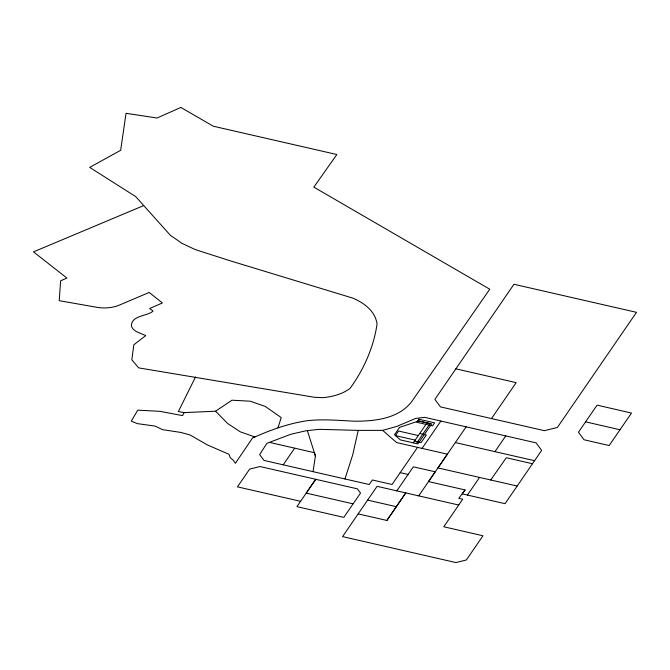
<?xml version="1.0" encoding="UTF-8"?>
<svg xmlns="http://www.w3.org/2000/svg" width="670" height="670" viewBox="0 0 670 670"><rect width="100%" height="100%" fill="white"/><g stroke="black" fill="none" stroke-linecap="round" stroke-linejoin="round"><path stroke-width="1" d="M313.058 471.68L315.403 455.952L314.381 452.685L269.441 442.384L266.844 443.381L259.659 454.629L263.98 460.424L369.212 484.519L372.353 479.98L392.05 484.485L417.552 447.367M418.691 495.875L428.524 481.579L465.131 489.954L462.166 493.857L505.063 503.673L541.678 450.341L536.034 442.845L424.654 417.335L415.567 418.44L396.891 426.38L382.662 430.366L358.224 430.4L352.755 454.704L344.95 478.975M277.991 427.812L281.216 417.561L265.32 406.464L250.287 401.213L231.971 400.208L215.556 411.204L184.166 412.62L178.362 411.556L195.523 376.984M184.166 412.62L182.55 415.609L159.87 411.321L137.727 410.166L131.303 421.179L137.509 423.649L155.122 426.103L162.492 429.637L181.051 432.468L190.096 434.989L207.348 444.905L228.989 454.302L230.271 457.702L233.294 460.256L235.396 463.272L252.649 437.82L254.935 436.966C271.978 429.403 289.532 423.18 308.074 420.609C323.518 418.968 339.003 420.484 354.455 421.204C375.502 421.304 400.752 418.532 413.331 399.278L489.77 289.222L313.845 187.139L336.842 154.519L213.336 126.228L180.867 107.434L157.065 118.012L126.044 113.297L120.659 150.289L89.688 167.383L135.708 196.603L170.381 235.321L182.064 243.386L195.238 249.583L231.108 261.074L352.897 298.142C364.111 302.982 375.275 311.073 377.059 324.046C373.692 347.119 363.818 369.53 350.15 388.257A40.535 23.4 0 0 1 322.588 397.653L314.423 397.276L138.648 367.872L131.823 359.79L133.849 344.774L145.733 335.628L136.311 331.541L133.883 329.799A16.524 9.539 0 0 1 131.404 325.545C131.814 315.109 147.191 316.424 153.061 311.098L149.661 308.485L162.425 302.949L149.184 292.447L118.071 305.646C111.647 307.932 104.671 308.426 97.937 307.497L59.22 300.679L60.602 280.814L66.908 278.067L33.5 251.87L143.732 205.564M396.791 490.859L413.348 466.831L435.249 471.797L428.524 481.579L466.153 426.84M458.749 505.038L377.076 486.336L342.563 536.611L455.943 562.566L466.354 559.978L482.969 535.774L443.791 526.771L462.71 499.234L458.749 498.329L465.131 489.954M585.58 421.849L578.453 432.276L584.031 439.771L609.172 445.533L631.492 413.047L597.087 405.149L585.58 421.849L620.01 429.755M386.883 520.456L405.777 492.902L386.883 520.456L358.182 513.89M283.217 464.829L294.666 448.188M353.115 503.848L343.827 517.366L296.911 506.646L315.721 479.301L306.215 493.112L353.115 503.848L360.544 493.061L357.336 488.832L260.019 466.529L249.625 469.126L237.44 486.847L300.587 501.328M455.868 368.827L434.889 399.387L440.475 406.883L544.383 430.676L557.39 427.443L636.5 312.337L513.957 284.281L455.868 368.827L516.16 382.645L491.479 418.583M413.281 442.853L426.983 422.921M416.346 443.557L430.048 423.624L418.574 420.995M422.075 448.381L440.868 421.053M494.937 451.647L505.766 435.91M467.434 495.055L479.527 477.442M490.716 479.996L506.286 457.736L532.474 463.741M269.441 442.384L290.579 434.344L305.696 430.818L319.129 429.328L358.224 430.4M419.722 433.482L426.304 434.989L421.078 442.585L414.504 441.078M455.34 442.585L534.534 460.7M418.298 435.559L398.566 431.036L395.434 435.592L415.166 440.115M517.156 486.035L437.929 467.92L447.359 454.176L396.632 442.569L382.662 430.366M400.199 472.643L408.147 474.461M367.629 500.113L396.355 506.688M254.935 436.966L240.262 431.823L227.649 423.482L215.556 411.204M307.379 430.634L315.403 455.952M399.555 427.385L394.479 434.763L400.35 439.889L417.904 443.917L431.681 423.892L418.767 420.928L399.555 427.385M418.825 419.211L416.74 422.251L432.527 425.869L434.612 422.829L418.825 419.211"/></g></svg>
